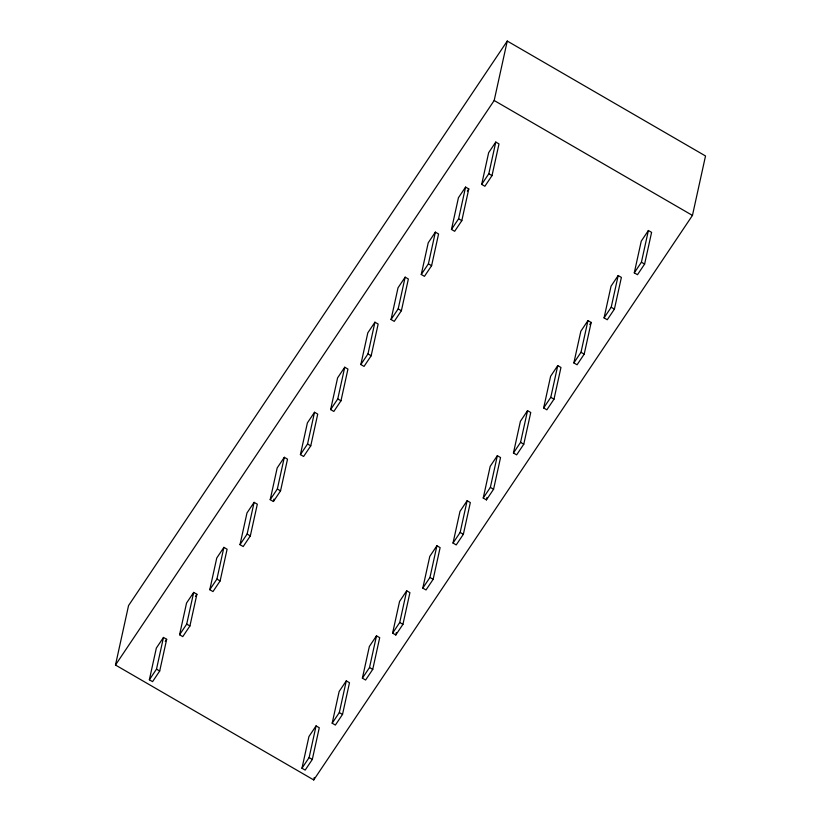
<?xml version="1.0" encoding="UTF-8"?>
<svg xmlns="http://www.w3.org/2000/svg" width="821" height="821" viewBox="0 0 821 821"><rect width="100%" height="100%" fill="white"/><g stroke="black" fill="none" stroke-linecap="round" stroke-linejoin="round"><path stroke-width="1.23" d="M115.484 665.031L128.548 605.58L507.255 41.05L705.516 155.969L692.452 215.42L313.745 779.95L115.484 665.031L494.18 100.501L507.255 41.05M149.36 679.788L156.339 648.077L163.471 637.445L166.673 639.302L159.705 671.003L152.573 681.646L149.36 679.788L156.503 669.146L163.471 637.445M179.573 634.756L186.541 603.045L193.684 592.413L196.886 594.271L189.918 625.971L182.775 636.614L179.573 634.756L186.706 624.114L193.684 592.413M209.786 589.714L216.754 558.013L223.897 547.371L227.099 549.228L220.12 580.94L212.988 591.572L209.786 589.714L216.918 579.082L223.897 547.371M239.999 544.682L246.967 512.981L254.1 502.339L257.312 504.197L250.333 535.908L243.201 546.54L239.999 544.682L247.131 534.05L254.1 502.339M270.201 499.65L277.18 467.939L284.312 457.307L287.514 459.165L280.546 490.866L273.414 501.508L270.201 499.65L277.344 489.008L284.312 457.307M273.414 501.508L273.947 499.065M300.414 454.618L307.382 422.907L314.525 412.265L317.727 414.123L310.759 445.834L303.616 456.476L300.414 454.618L307.557 443.976L314.525 412.265M330.627 409.576L337.595 377.876L344.738 367.233L347.94 369.091L340.972 400.802L333.829 411.434L330.627 409.576L337.759 398.944L344.738 367.233M360.84 364.545L367.808 332.833L374.94 322.201L378.153 324.059L371.174 355.76L364.042 366.402L360.84 364.545L367.972 353.902L374.94 322.201M391.042 319.513L398.021 287.802L405.153 277.159L408.355 279.017L401.387 310.728L394.254 321.37L391.042 319.513L398.185 308.87L405.153 277.159M301.964 768.24L308.942 736.529L316.075 725.897L319.277 727.755L312.308 759.456L305.176 770.098L301.964 768.24L309.107 757.598L316.075 725.897M421.255 274.471L428.234 242.77L435.366 232.127L438.568 233.985L431.6 265.696L424.457 276.328L421.255 274.471L428.398 263.839L435.366 232.127M313.745 779.95L314.289 777.477M332.177 723.209L339.145 691.498L346.288 680.855L349.489 682.713L342.521 714.424L335.379 725.066L332.177 723.209L339.319 712.566L346.288 680.855M451.468 229.439L458.436 197.728L465.579 187.096L468.781 188.953L461.813 220.654L454.67 231.296L451.468 229.439L458.6 218.797L465.579 187.096M362.389 678.167L369.358 646.466L376.5 635.823L379.702 637.681L372.734 669.392L365.591 680.024L362.389 678.167L369.522 667.535L376.5 635.823M481.681 184.407L488.649 152.696L495.781 142.064L498.994 143.921L492.015 175.622L484.883 186.264L481.681 184.407L488.813 173.765L495.781 142.064M392.602 633.135L399.57 601.434L406.703 590.792L409.915 592.649L402.937 624.35L395.804 634.992L392.602 633.135L399.735 622.492L406.703 590.792M395.804 634.992L396.338 632.55M422.805 588.103L429.783 556.392L436.916 545.76L440.118 547.617L433.149 579.318L426.017 589.96L422.805 588.103L429.947 577.461L436.916 545.76M453.018 543.061L459.996 511.36L467.128 500.718L470.33 502.575L463.362 534.286L456.219 544.918L453.018 543.061L460.16 532.429L467.128 500.718M483.23 498.029L490.199 466.328L497.341 455.686L500.543 457.543L493.575 489.254L486.432 499.886L483.23 498.029L490.363 487.397L497.341 455.686M486.432 499.886L486.966 497.444M513.443 452.997L520.411 421.286L527.544 410.654L530.756 412.511L523.777 444.212L516.645 454.855L513.443 452.997L520.576 442.355L527.544 410.654M543.656 407.965L550.624 376.254L557.757 365.612L560.959 367.469L553.99 399.18L546.858 409.823L543.656 407.965L550.788 397.323L557.757 365.612M573.858 362.923L580.837 331.222L587.969 320.58L591.171 322.437L584.203 354.149L577.071 364.781L573.858 362.923L581.001 352.291L587.969 320.58M604.071 317.891L611.04 286.18L618.182 275.548L621.384 277.406L614.416 309.107L607.273 319.749L604.071 317.891L611.204 307.249L618.182 275.548M634.284 272.859L641.252 241.148L648.385 230.506L651.597 232.364L644.618 264.075L637.486 274.717L634.284 272.859L641.417 262.217L648.385 230.506M165.247 641.427L166.673 639.302M195.46 596.395L196.886 594.271M467.354 191.077L468.781 188.953M589.745 324.562L591.171 322.437M494.18 100.501L692.452 215.42M488.813 173.765L492.015 175.622M641.417 262.217L644.618 264.075M458.6 218.797L461.813 220.654M611.204 307.249L614.416 309.107M428.398 263.839L431.6 265.696M581.001 352.291L584.203 354.149M398.185 308.87L401.387 310.728M550.788 397.323L553.99 399.18M367.972 353.902L371.174 355.76M520.576 442.355L523.777 444.212M337.759 398.944L340.972 400.802M490.363 487.397L493.575 489.254M307.557 443.976L310.759 445.834M460.16 532.429L463.362 534.286M277.344 489.008L280.546 490.866M429.947 577.461L433.149 579.318M247.131 534.05L250.333 535.908M399.735 622.492L402.937 624.35M216.918 579.082L220.12 580.94M369.522 667.535L372.734 669.392M186.706 624.114L189.918 625.971M339.319 712.566L342.521 714.424M156.503 669.146L159.705 671.003M309.107 757.598L312.308 759.456"/></g></svg>
